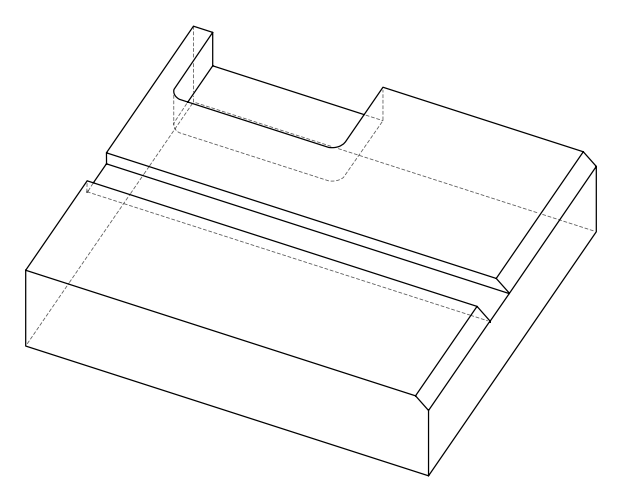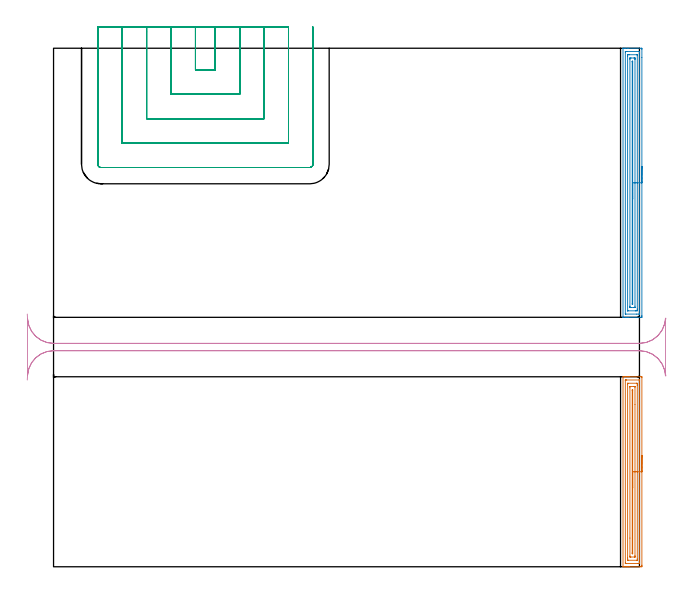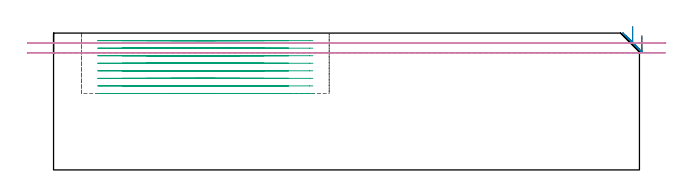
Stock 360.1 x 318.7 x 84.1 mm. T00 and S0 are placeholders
(PLAN: 4 operations, 2 tool changes, 39.7 min)
(1 AREA_MILL | FG_CHAMFER_SURFACE | UGT0205_001 | 4.85 min | 8289 mm3)
(2 AREA_MILL_1 | FG_CHAMFER_SURFACE_1 | UGT0205_001 | 6.79 min | 11561 mm3)
(3 MILL_SLOT | SLOT_PARTIAL_RECTANGULAR | UGT0201_094 | Follow Part, ap 5, ae 75% | 24.53 min | 468131 mm3)
(4 MILL_RECTANGULAR_SLOT | SLOT_RECTANGULAR | UGT0201_004 | Follow Part, ap 8, ae 75% | 3.49 min | 159487 mm3)
(TOOL UGT0205_001 | Chamfer Mill 20 x 3 x 45 deg. | D20 FL50 Z2)
(TOOL UGT0201_094 | End mill 20 mm | D20 FL38 Z4)
(TOOL UGT0201_004 | End Mill 32 mm | D32 FL53 Z6)
(OP 1 AREA_MILL)
G17 G21 G94 G90
T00 M6
G54
G17 G0 G90 X361.6 Y68.4 S1061 M3
G43 Z94.1 H0
Z82.5
G94 G1 Y68.362 Z81.628 F250.
Y68.248 Z80.764
Y68.059 Z79.912
Y67.797 Z79.08
Y67.463 Z78.274
Y67.06 Z77.5
Y66.592 Z76.764
Y66.06 Z76.072
Y65.471 Z75.429
Y64.828 Z74.84
Y64.136 Z74.309
Y63.4 Z73.84
Y62.626 Z73.437
Y61.82 Z73.103
Y60.988 Z72.841
Y60.136 Z72.652
Y59.272 Z72.538
Y58.4 Z72.5
Y0.961
X361.599 Y0.567 Z72.501
X361.594 Y0.077 Z72.503
X361.591 Y0.008 Z72.505
X361.107 Y0.004 Z72.99
X360.543 Y0. Z73.554
X354.031 Z80.063
X353.39 Z80.707
X353.147 Z80.95
X352.506 Z81.591
X352.262 Z81.834
X351.775 Z82.324
X350.98 Z83.119
X350.27 Y0.001 Z83.828
X350.006 Y0.01 Z84.093
X350. Y0.122 Z84.1
Y116.678
X350.006 Y116.79 Z84.092
X350.272 Y116.8 Z83.827
X350.98 Z83.119
X351.775 Z82.324
X352.262 Z81.834
X352.506 Z81.591
X353.147 Z80.95
X353.39 Z80.707
X354.031 Z80.063
X361.107 Z72.99
X361.43 Y116.797 Z72.667
X361.591 Y116.79 Z72.505
X361.599 Y116.627 Z72.499
X361.6 Y116.233 Z72.5
Y58.4
X360.186 Z73.914
Y2.347
X360.184 Y2.134 Z73.916
X360.181 Y2.028 Z73.919
X360.18 Y2.01 Z73.92
X360.126 Y2.006 Z73.974
X360.027 Y2.003 Z74.073
X359.682 Y2. Z74.418
X359.338 Z74.762
X351.722 Z82.378
X351.526 Y2.003 Z82.574
X351.452 Y2.006 Z82.648
X351.425 Y2.01 Z82.675
X351.421 Y2.042 Z82.679
X351.417 Y2.13 Z82.683
X351.414 Y2.31 Z82.686
Y2.347
Y114.453
X351.416 Y114.666 Z82.684
X351.419 Y114.772 Z82.681
X351.42 Y114.79 Z82.68
X351.474 Y114.794 Z82.626
X351.573 Y114.797 Z82.527
X351.918 Y114.8 Z82.182
X352.262 Z81.838
X359.878 Z74.222
X360.074 Y114.797 Z74.026
X360.148 Y114.794 Z73.952
X360.175 Y114.79 Z73.925
X360.179 Y114.758 Z73.921
X360.183 Y114.67 Z73.917
X360.186 Y114.49 Z73.914
Y114.453
Y58.4
X358.772 Z75.328
X358.771 Y4.696 Z75.329
X358.769 Y4.126 Z75.331
X358.767 Y4.047 Z75.333
X358.765 Y4.016 Z75.335
X358.704 Y4.01 Z75.396
X358.577 Y4.001 Z75.523
X353.272 Z80.828
X353.147 Y4.004 Z80.953
X353.021 Y4.01 Z81.079
X352.835 Y4.029 Z81.265
X352.833 Y4.126 Z81.267
X352.83 Y4.445 Z81.27
X352.829 Y5.016 Z81.271
X352.828 Y5.336 Z81.272
X352.829 Y112.104 Z81.271
X352.831 Y112.674 Z81.269
X352.833 Y112.753 Z81.267
X352.835 Y112.784 Z81.265
X352.896 Y112.79 Z81.204
X353.022 Y112.799 Z81.078
X358.328 Y112.8 Z75.772
X358.453 Y112.796 Z75.647
X358.579 Y112.79 Z75.521
X358.765 Y112.771 Z75.335
X358.767 Y112.674 Z75.333
X358.77 Y112.355 Z75.33
X358.771 Y111.784 Z75.329
Y111.464
X358.772 Y58.4 Z75.328
X357.357 Z76.743
Y6.795
X357.353 Y6.123 Z76.747
X357.35 Y6.024 Z76.75
X357.347 Y6.009 Z76.753
X357.326 Y6.006 Z76.774
X357.277 Y6.003 Z76.823
X357.08 Y6.001 Z77.02
X354.822 Y6. Z79.278
X354.488 Y6.005 Z79.612
X354.321 Y6.01 Z79.779
X354.249 Y6.015 Z79.851
X354.248 Y6.069 Z79.852
X354.244 Y6.582 Z79.856
X354.243 Y17.647 Z79.857
Y110.005
X354.247 Y110.677 Z79.853
X354.25 Y110.776 Z79.85
X354.253 Y110.791 Z79.847
X354.274 Y110.794 Z79.826
X354.323 Y110.797 Z79.777
X354.52 Y110.799 Z79.58
X356.778 Y110.8 Z77.322
X357.112 Y110.795 Z76.988
X357.279 Y110.79 Z76.821
X357.35 Y110.785 Z76.75
X357.352 Y110.731 Z76.748
X357.356 Y110.218 Z76.744
X357.357 Y99.779 Z76.743
Y58.4
X355.943 Z78.157
Y8.431
X355.941 Y8.287 Z78.159
X355.936 Y8.01 Z78.164
X355.8 Y8.005 Z78.3
X355.719 Y8.006 Z78.381
X355.674 Y8.009 Z78.426
X355.664 Y8.144 Z78.436
X355.659 Y8.431 Z78.441
X355.657 Y8.575 Z78.443
Y108.369
X355.659 Y108.513 Z78.441
X355.664 Y108.79 Z78.436
X355.8 Y108.795 Z78.3
X355.881 Y108.794 Z78.219
X355.925 Y108.791 Z78.175
X355.936 Y108.656 Z78.164
X355.941 Y108.369 Z78.159
X355.943 Y108.225 Z78.157
Y58.4
Y57.528 Z78.195
Y56.664 Z78.309
Y55.812 Z78.498
Y54.98 Z78.76
Y54.174 Z79.094
Y53.4 Z79.497
Y52.664 Z79.965
Y51.972 Z80.496
Y51.329 Z81.086
Y50.74 Z81.729
Y50.208 Z82.421
Y49.74 Z83.157
Y49.337 Z83.931
Y49.003 Z84.737
Y48.741 Z85.569
Y48.552 Z86.42
Y48.438 Z87.285
Y48.4 Z88.157
G0 Z94.1
M5
M2
(OP 2 AREA_MILL_1)
G17 G21 G94 G90
T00 M6
G54
G17 G0 G90 X361.6 Y246. S1061 M3
G43 Z94.1 H0
Z82.5
G94 G1 Y245.962 Z81.628 F250.
Y245.848 Z80.764
Y245.659 Z79.912
Y245.397 Z79.08
Y245.063 Z78.274
Y244.66 Z77.5
Y244.192 Z76.764
Y243.66 Z76.072
Y243.071 Z75.429
Y242.428 Z74.84
Y241.736 Z74.309
Y241. Z73.84
Y240.226 Z73.437
Y239.42 Z73.103
Y238.588 Z72.841
Y237.736 Z72.652
Y236.872 Z72.538
Y236. Z72.5
Y154.299
X361.599 Y153.904 Z72.501
X361.595 Y153.412 Z72.503
X361.592 Y153.309 Z72.506
X361.107 Y153.3 Z72.991
X353.147 Z80.947
X352.575 Z81.522
X352.262 Z81.834
X351.69 Z82.406
X351.378 Z82.717
X350.349 Z83.751
X350.017 Y153.307 Z84.074
X350.002 Y153.309 Z84.088
X350. Y153.458 Z84.1
Y318.542
X350.002 Y318.692 Z84.088
X350.018 Y318.7 Z84.073
X350.349 Z83.75
X350.752 Z83.347
X351.378 Z82.717
X352.575 Z81.522
X353.147 Z80.947
X361.107 Z72.991
X361.395 Y318.697 Z72.702
X361.592 Y318.69 Z72.506
X361.599 Y318.492 Z72.499
X361.6 Y318.096 Z72.5
Y312.965
Y236.
X360.186 Z73.914
Y155.689
X360.184 Y155.475 Z73.916
X360.181 Y155.368 Z73.919
X360.179 Y155.323 Z73.921
X360.108 Y155.31 Z73.992
X359.721 Y155.302 Z74.379
X358.453 Y155.3 Z75.647
X351.762 Y155.301 Z82.338
X351.534 Y155.305 Z82.566
X351.431 Y155.31 Z82.669
X351.421 Y155.314 Z82.679
X351.419 Y155.33 Z82.681
X351.416 Y155.375 Z82.684
X351.415 Y155.467 Z82.685
X351.414 Y155.652 Z82.686
Y316.311
X351.416 Y316.525 Z82.684
X351.419 Y316.632 Z82.681
X351.421 Y316.677 Z82.679
X351.492 Y316.69 Z82.608
X351.879 Y316.698 Z82.221
X352.262 Y316.699 Z81.838
X352.761 Y316.7 Z81.339
X359.838 Y316.699 Z74.262
X360.066 Y316.695 Z74.034
X360.169 Y316.69 Z73.931
X360.179 Y316.686 Z73.921
X360.181 Y316.67 Z73.919
X360.184 Y316.625 Z73.916
X360.185 Y316.533 Z73.915
X360.186 Y316.348 Z73.914
Y236.
X358.772 Z75.328
X358.771 Y158.366 Z75.329
X358.77 Y158.046 Z75.33
X358.766 Y157.473 Z75.334
X358.765 Y157.322 Z75.335
X358.618 Y157.307 Z75.482
X358.453 Y157.304 Z75.647
X357.741 Y157.3 Z76.359
X357.569 Z76.531
X353.147 Y157.301 Z80.953
X352.975 Y157.305 Z81.125
X352.861 Y157.31 Z81.239
X352.834 Y157.314 Z81.266
X352.833 Y157.329 Z81.267
X352.831 Y157.367 Z81.269
X352.829 Y157.473 Z81.271
Y313.634
Y313.954
X352.834 Y314.527 Z81.266
X352.835 Y314.678 Z81.265
X352.982 Y314.693 Z81.118
X353.147 Y314.696 Z80.953
X353.859 Y314.7 Z80.241
X354.031 Z80.069
X358.453 Y314.699 Z75.647
X358.625 Y314.695 Z75.475
X358.739 Y314.69 Z75.361
X358.766 Y314.686 Z75.334
X358.767 Y314.671 Z75.333
X358.769 Y314.634 Z75.331
X358.771 Y314.527 Z75.329
X358.772 Y236. Z75.328
X357.357 Z76.743
Y160.15
X357.355 Y159.474 Z76.745
X357.353 Y159.375 Z76.747
X357.351 Y159.323 Z76.749
X357.316 Y159.31 Z76.784
X356.643 Y159.3 Z77.457
X354.874 Z79.226
X354.483 Y159.305 Z79.617
X354.288 Y159.31 Z79.812
X354.249 Y159.313 Z79.851
X354.247 Y159.346 Z79.853
X354.245 Y159.403 Z79.855
X354.243 Y159.937 Z79.857
Y160.15
Y311.85
X354.245 Y312.526 Z79.855
X354.247 Y312.625 Z79.853
X354.249 Y312.677 Z79.851
X354.284 Y312.69 Z79.816
X354.957 Y312.7 Z79.143
X356.726 Z77.374
X357.117 Y312.695 Z76.983
X357.312 Y312.69 Z76.788
X357.351 Y312.687 Z76.749
X357.353 Y312.654 Z76.747
X357.355 Y312.597 Z76.745
X357.357 Y312.063 Z76.743
Y311.85
Y236.
X355.943 Z78.157
Y161.791
X355.941 Y161.646 Z78.159
X355.936 Y161.358 Z78.164
X355.931 Y161.309 Z78.169
X355.917 Y161.306 Z78.183
X355.879 Y161.303 Z78.221
X355.8 Y161.304 Z78.3
X355.711 Y161.31 Z78.389
X355.664 Y161.318 Z78.436
X355.661 Y161.502 Z78.439
X355.658 Y161.791 Z78.442
X355.657 Y310.209 Z78.443
X355.659 Y310.354 Z78.441
X355.664 Y310.642 Z78.436
X355.669 Y310.691 Z78.431
X355.683 Y310.694 Z78.417
X355.721 Y310.697 Z78.379
X355.8 Y310.696 Z78.3
X355.889 Y310.69 Z78.211
X355.936 Y310.682 Z78.164
X355.939 Y310.498 Z78.161
X355.942 Y310.209 Z78.158
X355.943 Y236. Z78.157
Y235.128 Z78.195
Y234.264 Z78.309
Y233.412 Z78.498
Y232.58 Z78.76
Y231.774 Z79.094
Y231. Z79.497
Y230.264 Z79.965
Y229.572 Z80.496
Y228.929 Z81.086
Y228.34 Z81.729
Y227.808 Z82.421
Y227.34 Z83.157
Y226.937 Z83.931
Y226.603 Z84.737
Y226.341 Z85.569
Y226.152 Z86.42
Y226.038 Z87.285
Y226. Z88.157
G0 Z94.1
M5
M2
(OP 3 MILL_SLOT)
G17 G21 G94 G90
T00 M6
G54
G17 G0 G90 X87.2 Y331.7 S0 M3
G43 Z94.1 H0
Z79.462
G94 G1 Y328.7 F250.
Y305.4 F500.
X99.4
Y328.7
Y331.7 F250.
X72.2
Y328.7
Y290.4 F500.
X114.4
Y328.7
Y331.7 F250.
X57.2
Y328.7
Y275.4 F500.
X129.4
Y328.7
Y331.7 F250.
X42.2
Y328.7
Y260.4 F500.
X144.4
Y328.7
Y331.7 F250.
X27.2
Y328.7
Y247.4 F500.
G3 X29.2 Y245.4 R2.
G1 X157.4
G3 X159.4 Y247.4 R2.
G1 Y328.7
Y331.7 F250.
G0 X87.2 Z74.825
G1 Y328.7
Y305.4 F500.
X99.4
Y328.7
Y331.7 F250.
X72.2
Y328.7
Y290.4 F500.
X114.4
Y328.7
Y331.7 F250.
X57.2
Y328.7
Y275.4 F500.
X129.4
Y328.7
Y331.7 F250.
X42.2
Y328.7
Y260.4 F500.
X144.4
Y328.7
Y331.7 F250.
X27.2
Y328.7
Y247.4 F500.
G3 X29.2 Y245.4 R2.
G1 X157.4
G3 X159.4 Y247.4 R2.
G1 Y328.7
Y331.7 F250.
G0 X87.2 Z70.187
G1 Y328.7
Y305.4 F500.
X99.4
Y328.7
Y331.7 F250.
X72.2
Y328.7
Y290.4 F500.
X114.4
Y328.7
Y331.7 F250.
X57.2
Y328.7
Y275.4 F500.
X129.4
Y328.7
Y331.7 F250.
X42.2
Y328.7
Y260.4 F500.
X144.4
Y328.7
Y331.7 F250.
X27.2
Y328.7
Y247.4 F500.
G3 X29.2 Y245.4 R2.
G1 X157.4
G3 X159.4 Y247.4 R2.
G1 Y328.7
Y331.7 F250.
G0 X87.2 Z65.55
G1 Y328.7
Y305.4 F500.
X99.4
Y328.7
Y331.7 F250.
X72.2
Y328.7
Y290.4 F500.
X114.4
Y328.7
Y331.7 F250.
X57.2
Y328.7
Y275.4 F500.
X129.4
Y328.7
Y331.7 F250.
X42.2
Y328.7
Y260.4 F500.
X144.4
Y328.7
Y331.7 F250.
X27.2
Y328.7
Y247.4 F500.
G3 X29.2 Y245.4 R2.
G1 X157.4
G3 X159.4 Y247.4 R2.
G1 Y328.7
Y331.7 F250.
G0 X87.2 Z60.912
G1 Y328.7
Y305.4 F500.
X99.4
Y328.7
Y331.7 F250.
X72.2
Y328.7
Y290.4 F500.
X114.4
Y328.7
Y331.7 F250.
X57.2
Y328.7
Y275.4 F500.
X129.4
Y328.7
Y331.7 F250.
X42.2
Y328.7
Y260.4 F500.
X144.4
Y328.7
Y331.7 F250.
X27.2
Y328.7
Y247.4 F500.
G3 X29.2 Y245.4 R2.
G1 X157.4
G3 X159.4 Y247.4 R2.
G1 Y328.7
Y331.7 F250.
G0 X87.2 Z56.275
G1 Y328.7
Y305.4 F500.
X99.4
Y328.7
Y331.7 F250.
X72.2
Y328.7
Y290.4 F500.
X114.4
Y328.7
Y331.7 F250.
X57.2
Y328.7
Y275.4 F500.
X129.4
Y328.7
Y331.7 F250.
X42.2
Y328.7
Y260.4 F500.
X144.4
Y328.7
Y331.7 F250.
X27.2
Y328.7
Y247.4 F500.
G3 X29.2 Y245.4 R2.
G1 X157.4
G3 X159.4 Y247.4 R2.
G1 Y328.7
Y331.7 F250.
G0 X87.2 Z51.637
G1 Y328.7
Y305.4 F500.
X99.4
Y328.7
Y331.7 F250.
X72.2
Y328.7
Y290.4 F500.
X114.4
Y328.7
Y331.7 F250.
X57.2
Y328.7
Y275.4 F500.
X129.4
Y328.7
Y331.7 F250.
X42.2
Y328.7
Y260.4 F500.
X144.4
Y328.7
Y331.7 F250.
X27.2
Y328.7
Y247.4 F500.
G3 X29.2 Y245.4 R2.
G1 X157.4
G3 X159.4 Y247.4 R2.
G1 Y328.7
Y331.7 F250.
G0 X87.2 Z47.
G1 Y328.7
Y305.4 F500.
X99.4
Y328.7
Y331.7 F250.
X72.2
Y328.7
Y290.4 F500.
X114.4
Y328.7
Y331.7 F250.
X57.2
Y328.7
Y275.4 F500.
X129.4
Y328.7
Y331.7 F250.
X42.2
Y328.7
Y260.4 F500.
X144.4
Y328.7
Y331.7 F250.
X27.2
Y328.7
Y247.4 F500.
G3 X29.2 Y245.4 R2.
G1 X157.4
G3 X159.4 Y247.4 R2.
G1 Y328.7
Y331.7 F250.
G0 Z94.1
M5
M2
(OP 4 MILL_RECTANGULAR_SLOT)
G17 G21 G94 G90
T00 M6
G54
G17 G0 G90 X376.369 Y152.732 S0 M3
G43 Z94.1 H0
Z78.
G94 G1 X375.713 Y149.804 F250.
G2 X360.1 Y137.3 R16. F500.
G1 X0.
G2 X-15.97 Y152.321 R16.
G1 X-16.
Y117.779
X-15.97
G2 X0. Y132.8 R16.
G1 X360.1
G2 X375.716 Y120.285 R16.
G1 X376.369 Y117.357 F250.
G0 Z94.1
X-16.154 Y114.785
Z71.9
G1 X-15.97 Y117.779
G2 X0. Y132.8 R16. F500.
G1 X360.1
G2 X376.09 Y117.366 R16.
G1 Y152.734
G2 X360.1 Y137.3 R16.
G1 X0.
G2 X-15.97 Y152.321 R16.
G1 X-16.154 Y155.315 F250.
G0 Z94.1
M5
M2
